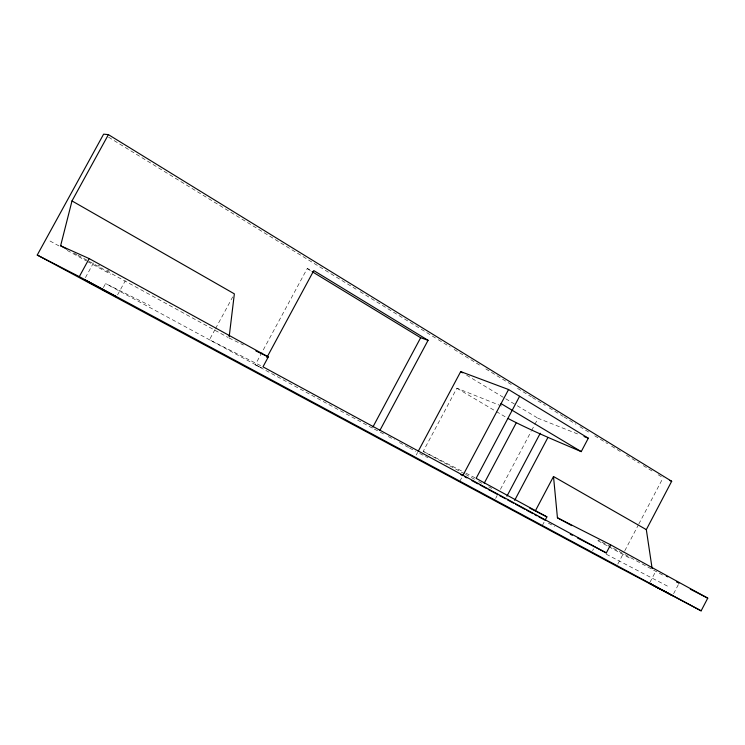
<?xml version="1.0" encoding="UTF-8"?>
<svg xmlns="http://www.w3.org/2000/svg" width="745" height="745" viewBox="0 0 745 745"><rect width="100%" height="100%" fill="white"/><g stroke="black" fill="none" stroke-linecap="round" stroke-linejoin="round"><path stroke-width="0.56" stroke-dasharray="3.73 2.79" d="M673.601 593.728L679.161 583.093M649.947 582.357L655.982 570.819M592.573 550.648L593.56 548.776M617.773 564.142L624.245 551.803M624.785 550.779L638.269 525.076M638.81 524.042L663.087 477.778M542.313 525.523L544.632 521.128M495.63 498.433L497.204 495.453M500.435 489.363L531.092 431.495M531.632 430.48L534.314 425.404M534.854 424.389L538.086 418.29L578.697 434.391M416.25 454.999L417.628 452.401M464.526 473.829L423.197 451.377L456.871 388.192L502.605 406.453M459.851 481.205L462.3 476.586M372.323 428.068L255.274 364.752L307.173 268.628L311.578 269.932M214.998 329.569L209.466 339.776L262.976 366.829M215.556 328.554L232.701 296.91M117.58 294.862L125.253 280.791M85.442 277.624L93.749 262.436M103.35 287.644L105.576 283.575L150.043 305.618M229.022 337.979L243.503 344.963M255.274 364.752L261.309 367.825L105.576 283.575M423.197 451.377L464.927 472.647M465.951 473.168L476.13 478.355M662.575 575L598.244 540.134M488.729 486.839L491.765 488.394M374.297 429.083L379.242 431.625M419.686 453.454L427.9 457.681M606.272 554.215L669.429 587.144M380.248 432.175L384.29 434.354M388.331 436.542L394.394 439.829M399.45 442.558L408.539 447.475M409.545 448.024L415.608 451.302M548.413 523.158L554.504 526.445M107.243 270.137L109.301 271.255M465.532 474.379L474.602 479.305M478.635 481.503L483.673 484.241M50.008 241.008L59.116 245.99M67.208 250.413L86.42 260.927M87.435 261.476L110.698 274.207M597.816 540.674L607.873 546.178M608.879 546.728L631.015 558.834M73.885 253.039L76.949 254.715M77.964 255.274L88.171 260.862M89.195 261.421L228.007 337.42M98.2 265.127L99.737 265.993M456.871 388.192L495.332 410.961M496.319 411.538L506.181 417.377M466.659 375.201L516.257 405.122M517.254 405.727L538.086 418.29M307.173 268.628L311.121 271.031M108.565 137.192L356.119 289.237M360.086 291.677L437.315 339.115M438.311 339.72L450.194 347.021M454.152 349.452L481.875 366.475M485.842 368.915L513.566 385.938M517.524 388.378L531.39 396.889M532.377 397.495L545.256 405.401M549.214 407.832L563.08 416.353M564.067 416.958L575.95 424.259M579.908 426.689L590.804 433.376M594.761 435.816L607.631 443.722M611.598 446.153L621.498 452.234M626.452 455.269L639.322 463.176M643.28 465.616L653.188 471.697M658.133 474.733L662.1 477.163"/><path stroke-width="1.12" d="M229.162 336.852L234.358 293.847L72.004 200.927L108.398 134.631L671.683 481.279L646.325 529.63L652.136 568.593M66.743 249.128L60.615 245.776L72.004 200.927M108.398 134.631L103.62 134.156L37.25 255.041L616.692 566.2L701.129 610.844L707.75 598.142L610.583 544.8L557.437 517.794L553.507 476.511L646.325 529.63M577.477 537.946L606.309 552.93L610.583 544.8M535.348 510.884L553.507 476.511M508.146 418.55C531.846 430.899 556.627 441.087 581.23 451.619L588.308 438.2L508.556 389.523L460.699 371.606L418.178 451.377M519.6 396.284L476.13 478.355L546.877 516.872L545.098 520.243L538.998 516.946M508.556 389.523L462.794 475.664L460.745 474.602M484.213 483.226L516.043 423.216M506.935 496.179L540.255 433.264M514.637 500.37L547.78 437.734M372.873 427.053L420.655 337.736L428.068 340.316L379.792 430.601M266.831 357.591L313.785 270.593L428.068 340.316M60.615 245.776L89.177 258.599L268.312 356.929L262.976 366.829L606.309 552.93M37.25 255.041L79.305 276.637L89.177 258.599M584.033 436.505L588.308 438.2M669.532 480.404L671.683 481.279M678.146 582.637L678.676 582.888M255.908 350.942L268.312 356.929M676.572 581.845L677.438 582.283M690.298 589.202L707.75 598.142M529.751 508.109L546.877 516.872M570.27 534.202L572.328 535.273M651.856 584.583L649.435 583.326L660.843 589.444M666.235 576.034L667.762 576.835M652.862 585.114L672.595 595.665L670.342 594.426M661.141 589.509L669.355 593.905M100.901 288.427L84.334 279.645L116.481 296.864L102.13 289.274M79.305 276.637L701.129 610.844M464.824 476.763L466.864 477.862M471.939 480.618L478.039 483.915M480.069 485.014L486.168 488.32M488.199 489.418L497.343 494.373M499.374 495.472L505.473 498.778M507.503 499.876L513.603 503.182M515.633 504.281L524.778 509.235M526.808 510.334L532.908 513.64M534.938 514.739L536.968 515.838M557.437 517.794L571.722 525.616M676.944 581.789L677.764 582.245M678.397 582.609L679.105 583.037M501.003 403.585L581.23 451.619M460.699 371.606L462.682 372.807M312.108 271.627L420.655 337.736"/></g></svg>
